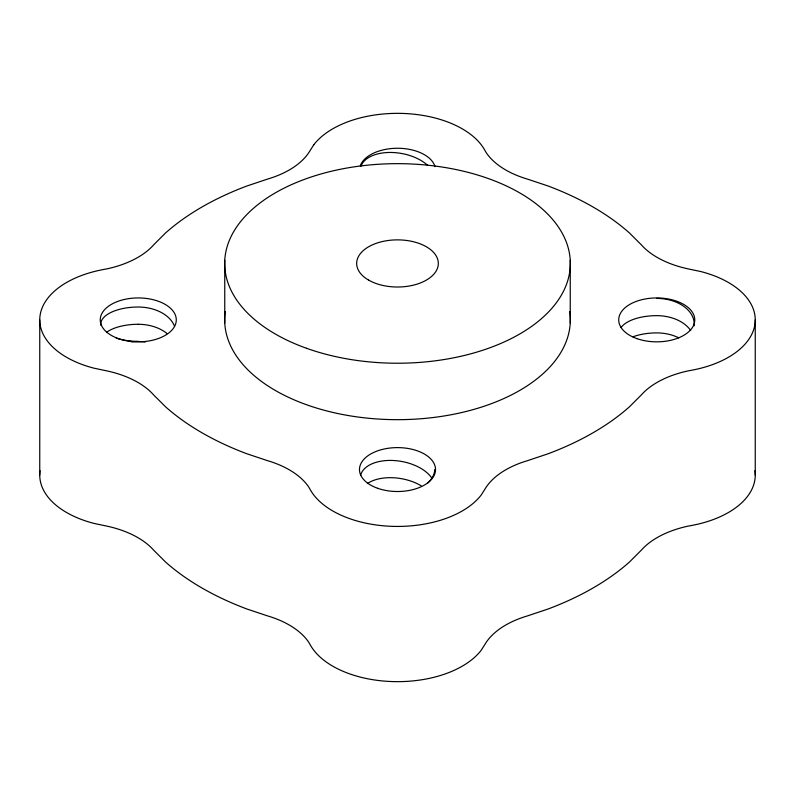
<?xml version="1.0" encoding="UTF-8"?>
<svg xmlns="http://www.w3.org/2000/svg" width="795" height="795" viewBox="0 0 795 795"><rect width="100%" height="100%" fill="white"/><g stroke="black" fill="none" stroke-linecap="round" stroke-linejoin="round"><path stroke-width="1.19" d="M755.25 319.888L755.25 475.112M570.244 260.313L570.244 323.018M224.756 260.313L224.756 323.018M39.75 319.888L39.75 475.112M754.932 470.69A91.594 52.887 0 0 1 691.958 525.406L687.287 526.3A86.416 49.886 0 0 0 641.257 550.229L629.411 562.065A276.521 159.646 0 0 1 548.103 609L527.592 615.867A86.416 49.886 0 0 0 486.152 642.44L481.184 650.28A91.594 52.887 0 0 1 392.71 681.583A91.594 52.887 0 0 1 310.388 645.113L308.838 642.42A86.416 49.896 0 0 0 267.398 615.847L246.897 609A276.521 159.646 0 0 1 165.589 562.065L153.703 550.219A86.416 49.886 0 0 0 107.673 526.29L94.088 523.428A91.594 52.887 0 0 1 40.068 470.69M569.717 311.541A172.823 99.782 0 0 1 397.5 419.671A172.823 99.782 0 0 1 225.283 311.541M360.334 165.579A38.021 21.952 0 0 1 398.424 148.267A38.021 21.952 0 0 1 435.014 166.632M360.592 475.509A37.584 21.485 9.8 0 1 392.849 460.474A37.584 21.485 9.8 0 1 432.083 478.53M434.716 469.567A37.584 21.485 -9.8 0 1 427.591 483.102M367.409 483.539A37.584 21.485 9.8 0 1 421.211 485.815M138.26 341.383A37.584 17.182 0 0 1 116.239 338.094M100.836 325.274A37.584 17.182 0 0 1 138.26 307.019A37.584 25.788 0 0 1 174.572 326.407M138.26 324.281A37.584 25.788 0 0 1 167.139 333.632M106.619 332.24A37.584 17.182 0 0 1 138.26 324.271M145.276 341.989A37.584 25.788 0 0 0 138.26 341.522A37.584 17.182 0 0 0 131.245 341.82M360.96 166.244A37.584 21.485 9.8 0 1 389.401 152.461A37.584 21.485 9.8 0 1 427.591 165.3M621.084 327.51A37.584 17.182 0 0 1 656.74 315.645A37.584 25.788 0 0 1 690.656 330.462M656.74 298.413A37.584 25.788 0 0 1 694.164 325.821M678.761 337.835A37.584 25.788 0 0 0 656.74 332.896A37.584 17.182 0 0 0 632.86 336.841M313.816 144.72L308.848 152.561A86.416 49.886 0 0 1 267.408 179.133L246.897 186A276.521 159.646 0 0 0 165.589 232.935L153.743 244.771A86.416 49.896 0 0 1 107.713 268.7L103.042 269.594A91.594 52.887 0 0 0 39.879 317.116A91.594 52.887 0 0 0 94.088 368.204L107.673 371.066A86.416 49.886 0 0 1 153.703 394.996L165.589 406.841A276.521 159.646 0 0 0 246.897 453.776L267.398 460.623A86.416 49.896 0 0 1 308.838 487.196L310.388 489.889A91.594 52.887 0 0 0 392.71 526.36A91.594 52.887 0 0 0 481.184 495.056L486.152 487.216A86.416 49.886 0 0 1 527.592 460.643L548.103 453.776A276.521 159.646 0 0 0 629.411 406.841L641.257 395.006A86.416 49.886 0 0 1 687.287 371.076L691.958 370.182A91.594 52.887 0 0 0 755.121 322.651A91.594 52.887 0 0 0 700.912 271.572L687.327 268.71A86.416 49.886 0 0 1 641.297 244.78L629.411 232.935A276.521 159.646 0 0 0 548.103 186L527.602 179.153A86.416 49.896 0 0 1 486.162 152.58L484.612 149.887A91.594 52.887 0 0 0 402.29 113.417A91.594 52.887 0 0 0 313.816 144.72M368.632 280.108L366.873 279.035A40.823 23.572 0 0 1 388.596 240.438A40.823 23.572 0 0 1 436.703 270.022A40.823 23.572 0 0 1 368.632 280.108M306.433 348.25A172.823 99.782 0 0 0 570.244 266.573A172.823 99.782 0 0 0 315.834 175.506A172.823 99.782 0 0 0 306.433 348.25M636.934 338.63A38.021 21.952 0 0 0 694.75 320.425A38.021 21.952 0 0 0 638.534 300.619A38.021 21.952 0 0 0 636.934 338.63M118.455 338.63A38.021 21.952 0 0 0 176.271 320.425A38.021 21.952 0 0 0 120.055 300.619A38.021 21.952 0 0 0 118.455 338.63M377.695 488.299A38.021 21.952 0 0 0 435.511 470.093A38.021 21.952 0 0 0 379.295 450.288A38.021 21.952 0 0 0 377.695 488.299"/></g></svg>
